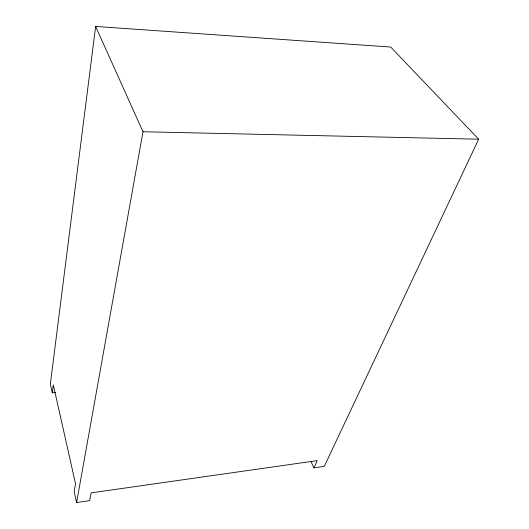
<?xml version="1.0" encoding="UTF-8"?>
<svg xmlns="http://www.w3.org/2000/svg" width="529" height="529" viewBox="0 0 529 529"><rect width="100%" height="100%" fill="white"/><g stroke="black" fill="none" stroke-linecap="round" stroke-linejoin="round"><path stroke-width="0.79" d="M310.827 461.308L313.909 467.874L324.284 466.353L478.659 139.206L390.706 47.048L95.623 26.45L50.341 384.08L52.285 392.842L55.419 392.538M52.285 392.842L53.317 384.92L75.528 483.751L74.172 491.567L76.606 502.55L89.619 500.646L91.14 492.876L317.248 460.614L313.909 467.874M76.606 502.55L142.982 131.741L95.623 26.45M142.982 131.741L478.659 139.206"/></g></svg>
